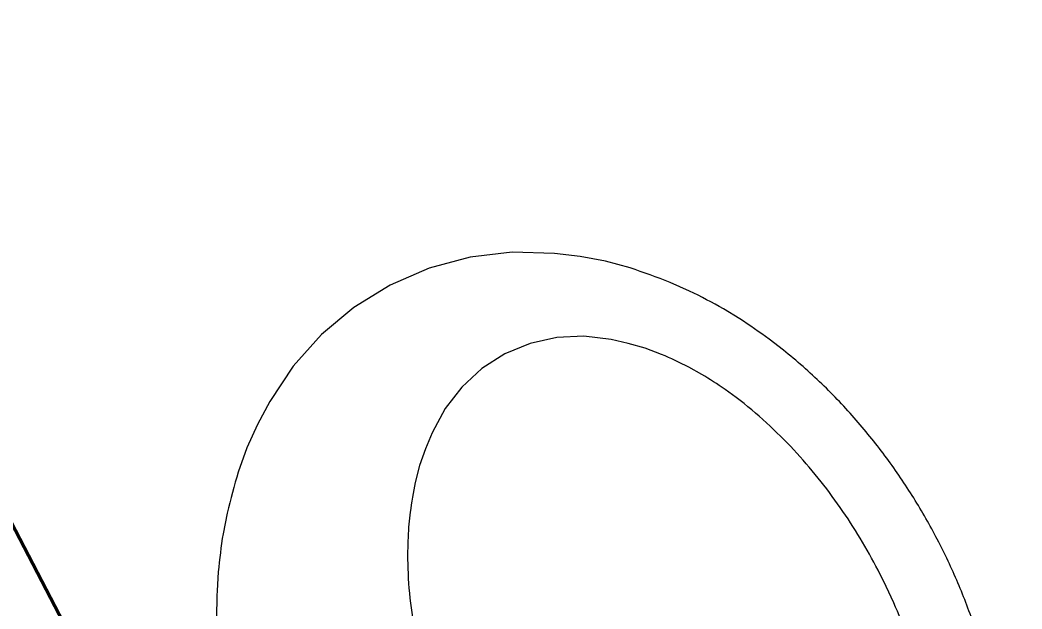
# Model space of a CAD drawing. Header units: millimetres. Extents: x 1865 to 2133, y 1062 to 1142.
# Drawn here: x 1911.5673 to 1911.9556, y 1079.0526 to 1079.2807 of the extents above; entities that cross this region are included whole.
import ezdxf

# ---------------------------------------------------------------- set-up
doc = ezdxf.new("R2010")
doc.units = ezdxf.units.MM
doc.header["$PDMODE"] = 35
doc.linetypes.add('CONTINU', pattern=[0])
for name, color, linetype, lineweight in [('Cota', 7, 'Continuous', 9), ('L_DECA', 7, 'Continuous', 13), ('Plarga', 7, 'Continuous', 40)]:
    doc.layers.add(name, color=color, linetype=linetype, lineweight=lineweight)
doc.styles.add('romans15', font='romans.shx', dxfattribs={"width": 0.9, "oblique": 15})
doc.dimstyles.new('COTA_50', dxfattribs={"dimscale": 0.5, "dimtxt": 0.181, "dimasz": 0.193, "dimexe": 0.18, "dimexo": 0.15, "dimgap": 0.085, "dimtad": 1, "dimzin": 4, "dimdsep": 46, "dimtxsty": 'romans15', "dimblk1": 'OBLIQUE', "dimblk2": 'OBLIQUE', "dimsah": 1, "dimcen": 0.09, "dimclrd": 256, "dimclre": 256, "dimclrt": 256, "dimadec": 0, "dimazin": 0, "dimtfac": 1, "dimtmove": 2, "dimatfit": 3, "dimldrblk": 'NONE', "dimfxl": 1, "dimtolj": 1, "dimtzin": 1, "dimarcsym": 0})

# ---------------------------------------------------------------- blocks, each defined once
blk = doc.blocks.new('_OBLIQUE')
at = {"color": 0, "linetype": 'ByBlock'}
blk.add_line((-0.5, -0.5), (0.5, 0.5), dxfattribs=at)
blk = doc.blocks.new('*D625')
at = {"layer": 'Cota', "lineweight": -2, "transparency": 16777216}
for p, q in [((1904.88081, 1091.44464), (1904.5906, 1091.29366)), ((1904.67044, 1091.3352), (1917.52044, 1066.6352)), ((1917.73081, 1066.74464), (1917.4406, 1066.59366))]:
    blk.add_line(p, q, dxfattribs=at)
at = {"layer": 'Defpoints', "color": 0, "transparency": 16777216}
for p in [(1904.94735, 1091.47926), (1917.79735, 1066.77926), (1917.52044, 1066.6352)]:
    blk.add_point(p, dxfattribs=at)
at = {"layer": 'Cota', "lineweight": -2, "transparency": 16777216, "xscale": 0.0965, "yscale": 0.0965, "zscale": 0.0965}
for p, rotation in [((1904.67044, 1091.3352), 117.4853861439191), ((1917.52044, 1066.6352), 297.4853861439191)]:
    blk.add_blockref('_OBLIQUE', p, dxfattribs=dict(at, rotation=rotation))
at = {"layer": 'Cota', "transparency": 16777216, "insert": (1911.17329, 1079.0257), "char_height": 0.0905, "attachment_point": 5, "rotation": 297.4854, "style": 'romans15'}
blk.add_mtext('\\A1;27.84', dxfattribs=at)
blk = doc.blocks.new('_None')
blk = doc.blocks.new('*D643')
at = {"layer": 'Cota', "lineweight": -2, "transparency": 16777216}
for p, q in [((1913.87648, 1079.18562), (1914.07554, 1078.80299)), ((1912.04018, 1077.84556), (1914.034, 1078.88283)), ((1911.88266, 1078.14835), (1912.08172, 1077.76572))]:
    blk.add_line(p, q, dxfattribs=at)
at = {"layer": 'Defpoints', "color": 0, "transparency": 16777216}
for p in [(1913.84186, 1079.25216), (1914.034, 1078.88283), (1911.84804, 1078.21489)]:
    blk.add_point(p, dxfattribs=at)
at = {"layer": 'Cota', "lineweight": -2, "transparency": 16777216, "xscale": 0.0965, "yscale": 0.0965, "zscale": 0.0965}
for p, rotation in [((1914.034, 1078.88283), 27.48538614400848), ((1912.04018, 1077.84556), 207.4853861440085)]:
    blk.add_blockref('_OBLIQUE', p, dxfattribs=dict(at, rotation=rotation))
at = {"layer": 'Cota', "transparency": 16777216, "insert": (1912.9966, 1078.44204), "char_height": 0.0905, "attachment_point": 5, "rotation": 27.4854, "style": 'romans15'}
blk.add_mtext('\\A1;2.25', dxfattribs=at)
blk = doc.blocks.new('*D644')
at = {"layer": 'Cota', "lineweight": -2, "transparency": 16777216}
for p, q in [((1912.13562, 1080.31636), (1911.70936, 1080.0946)), ((1911.7892, 1080.13614), (1912.41226, 1078.93852)), ((1912.75868, 1079.11874), (1912.33242, 1078.89698))]:
    blk.add_line(p, q, dxfattribs=at)
at = {"layer": 'Defpoints', "color": 0, "transparency": 16777216}
for p in [(1912.20216, 1080.35098), (1912.82521, 1079.15335), (1912.41226, 1078.93852)]:
    blk.add_point(p, dxfattribs=at)
at = {"layer": 'Cota', "lineweight": -2, "transparency": 16777216, "xscale": 0.0965, "yscale": 0.0965, "zscale": 0.0965}
for p, rotation in [((1911.7892, 1080.13614), 117.4853861441159), ((1912.41226, 1078.93852), 297.4853861441159)]:
    blk.add_blockref('_OBLIQUE', p, dxfattribs=dict(at, rotation=rotation))
at = {"layer": 'Cota', "transparency": 16777216, "insert": (1912.17858, 1079.57783), "char_height": 0.0905, "attachment_point": 5, "rotation": 297.4854, "style": 'romans15'}
blk.add_mtext('\\A1;1.35', dxfattribs=at)

msp = doc.modelspace()

# ---------------------------------------------------------------- linework, layer by layer
at = {"layer": 'Cota'}
msp.add_lwpolyline([(1911.7704, 1078.68914), (1911.51656, 1079.17706)], dxfattribs=at)
at = {"layer": 'L_DECA', "linetype": 'CONTINU'}
for points in [[(1911.77449, 1079.1903), (1911.75801, 1079.19075), (1911.74173, 1079.18882), (1911.72589, 1079.18456), (1911.71075, 1079.17804)], [(1911.80382, 1079.18467), (1911.7942, 1079.18731), (1911.78439, 1079.1891), (1911.77449, 1079.1903)], [(1911.71075, 1079.17804), (1911.69672, 1079.16939), (1911.68414, 1079.15886), (1911.67321, 1079.14664), (1911.66413, 1079.13289)], [(1911.7964, 1079.15695), (1911.78586, 1079.1582), (1911.77533, 1079.15771), (1911.76503, 1079.15546), (1911.75522, 1079.15142)], [(1911.81597, 1079.15122), (1911.80961, 1079.15365), (1911.80305, 1079.15548), (1911.7964, 1079.15695)], [(1911.75522, 1079.15142), (1911.74628, 1079.1457), (1911.73852, 1079.13856), (1911.73208, 1079.13022), (1911.72706, 1079.12087)], [(1911.66413, 1079.13289), (1911.65942, 1079.12409), (1911.65526, 1079.11503), (1911.6519, 1079.10563)], [(1911.72706, 1079.12087), (1911.72444, 1079.11458), (1911.72218, 1079.10816), (1911.72051, 1079.10156)], [(1911.90302, 1079.06135), (1911.89988, 1079.06764)], [(1911.90598, 1079.05494), (1911.90302, 1079.06135)]]:
    msp.add_lwpolyline(points, dxfattribs=at)
for points in [[(1911.82682, 1079.17574), (1911.8193, 1079.17908, 0.015897), (1911.80382, 1079.18467)], [(1911.84625, 1079.16495), (1911.83992, 1079.16881, 0.017643), (1911.82682, 1079.17574)], [(1911.86316, 1079.15286), (1911.85766, 1079.15709, 0.015966), (1911.84625, 1079.16495)], [(1911.83156, 1079.14343), (1911.82648, 1079.14626, 0.013961), (1911.81597, 1079.15122)], [(1911.8781, 1079.13974, 0.023649), (1911.86316, 1079.15286)], [(1911.8449, 1079.13447), (1911.84056, 1079.13762, 0.015515), (1911.83156, 1079.14343)], [(1911.8914, 1079.12576, 0.021726), (1911.8781, 1079.13974)], [(1911.85666, 1079.12469, 0.023381), (1911.8449, 1079.13447)], [(1911.86718, 1079.11426, 0.020372), (1911.85666, 1079.12469)], [(1911.90322, 1079.11102, 0.020441), (1911.8914, 1079.12576)], [(1911.87667, 1079.1033, 0.018383), (1911.86718, 1079.11426)], [(1911.9137, 1079.09558, 0.01964), (1911.90322, 1079.11102)], [(1911.6519, 1079.10563, 0.015895), (1911.64759, 1079.08975), (1911.64601, 1079.08167)], [(1911.88524, 1079.09186, 0.017079), (1911.87667, 1079.1033)], [(1911.72051, 1079.10156, 0.013961), (1911.71854, 1079.09011), (1911.71794, 1079.08433)], [(1911.92283, 1079.07958, 0.019232), (1911.9137, 1079.09558)], [(1911.89296, 1079.07997, 0.016274), (1911.88524, 1079.09186)], [(1911.71794, 1079.08433, 0.015516), (1911.71753, 1079.07362), (1911.71762, 1079.06826)], [(1911.64601, 1079.08167, 0.017642), (1911.64416, 1079.06697), (1911.64369, 1079.05958)], [(1911.89988, 1079.06764, 0.015893), (1911.89296, 1079.07997)], [(1911.92701, 1079.07116, 0.010012), (1911.92283, 1079.07958)], [(1911.71762, 1079.06826, 0.023387), (1911.71888, 1079.05301)], [(1911.93081, 1079.0627, 0.00953), (1911.92701, 1079.07116)], [(1911.93744, 1079.04525, 0.01964), (1911.93081, 1079.0627)], [(1911.64369, 1079.05958, 0.015964), (1911.64358, 1079.04571), (1911.64389, 1079.03879)], [(1911.71888, 1079.05301, 0.020369), (1911.72138, 1079.03841)], [(1911.91128, 1079.0418, 0.016274), (1911.90598, 1079.05494)]]:
    msp.add_lwpolyline(points, format="xyb", dxfattribs=at)
at = {"layer": 'Plarga'}
msp.add_lwpolyline([(1912.1037, 1080.21522), (1912.31139, 1079.81601), (1912.44446, 1079.88524), (1912.16754, 1080.41751), (1911.01428, 1079.81753), (1911.70656, 1078.48684), (1912.10577, 1078.69453), (1912.03654, 1078.8276), (1911.7704, 1078.68914), (1911.21657, 1079.75369)], close=True, dxfattribs=at)

# ---------------------------------------------------------------- dimensions: what is measured, and where the dimension line sits
at = {"layer": 'Cota'}
for p1, p2, distance, picture, middle in [((1904.94735, 1091.47926), (1917.79735, 1066.77926), -0.31214, '*D625', (1911.17329, 1079.0257)), ((1912.20216, 1080.35098), (1912.82521, 1079.15335), -0.46549, '*D644', (1912.17858, 1079.57783)), ((1911.84804, 1078.21489), (1913.84186, 1079.25216), -0.41632, '*D643', (1912.9966, 1078.44204))]:
    dim = msp.add_aligned_dim(p1=p1, p2=p2, distance=distance, dimstyle='COTA_50', dxfattribs=at)
    dim.commit()
    dim.dimension.update_dxf_attribs({"geometry": picture, "text_midpoint": middle})

doc.saveas('drawing.dxf')
